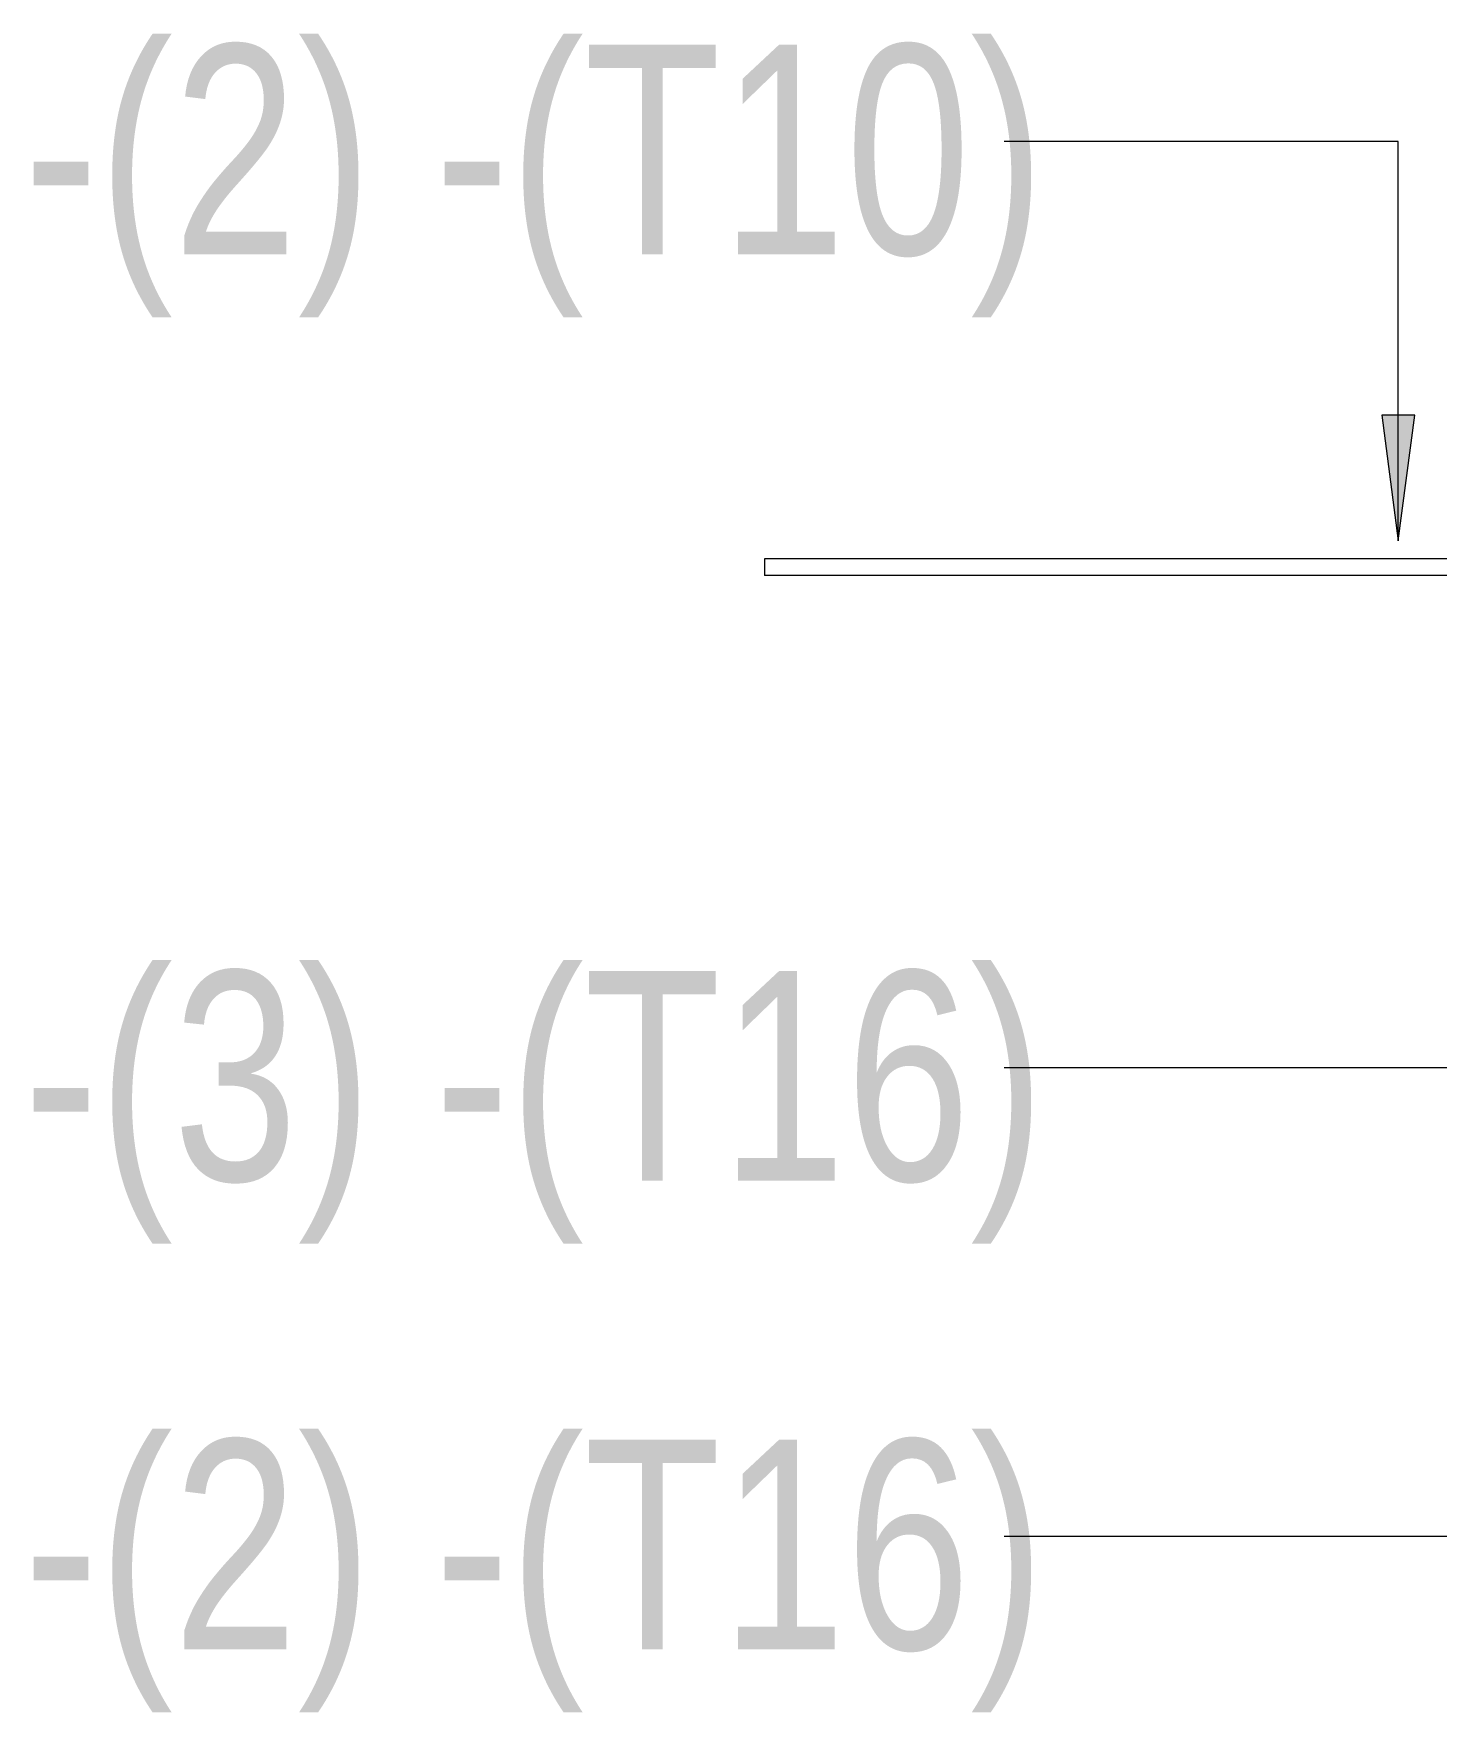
# Model space of a CAD drawing. Header units: millimetres. Extents: x -8986 to 3673, y -4076 to 6190.
# Drawn here: x -108 to 729, y -1072 to -71 of the extents above; entities that cross this region are included whole.
import ezdxf

# ---------------------------------------------------------------- set-up
doc = ezdxf.new("R2010")
doc.units = ezdxf.units.MM
doc.layers.add('S-RBAR', color=171, linetype='Continuous', lineweight=18)
doc.layers.add('S-RBAR-IDEN', color=171, linetype='Continuous', lineweight=9)
doc.styles.add('Nirmala UI Semilight', font='NirmalaS.ttf', dxfattribs={"width": 0.8, "height": 125})

msp = doc.modelspace()

# ---------------------------------------------------------------- hatches: boundary and pattern name
at = {"layer": 'S-RBAR-IDEN'}
msp.add_hatch(color=256, dxfattribs=at).paths.add_polyline_path([(706, -373.2), (715.9, -298.2), (696.1, -298.2)])

# ---------------------------------------------------------------- linework, layer by layer
at = {"layer": 'S-RBAR'}
for p, q in [((1034.1, -383.8), (328, -383.8)), ((328, -383.8), (328, -393.8)), ((1034.1, -393.8), (328, -393.8))]:
    msp.add_line(p, q, dxfattribs=at)
at = {"layer": 'S-RBAR-IDEN'}
for p, q in [((706, -134.9), (471, -134.9)), ((706, -373.2), (706, -134.9)), ((715.9, -298.2), (696.1, -298.2)), ((696.1, -298.2), (706, -373.2)), ((706, -373.2), (715.9, -298.2)), ((904.5, -687.3), (471, -687.3)), ((1008.2, -966.8), (471, -966.8))]:
    msp.add_line(p, q, dxfattribs=at)

# ---------------------------------------------------------------- texts
at = {"layer": 'S-RBAR-IDEN', "char_height": 125, "width": 705.485, "attachment_point": 1, "style": 'Nirmala UI Semilight'}
for s, insert in [('-(2) -(T10)', (-113.8, -77.3)), ('-(3) -(T16)', (-113.8, -629.7)), ('-(2) -(T16)', (-113.8, -909.2))]:
    msp.add_mtext(s, dxfattribs=dict(at, insert=insert))

doc.saveas('drawing.dxf')
